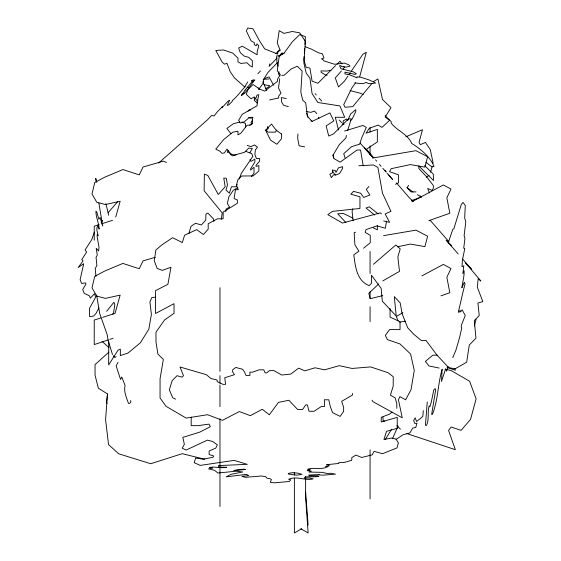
<?xml version="1.0" encoding="UTF-8"?>
<svg xmlns="http://www.w3.org/2000/svg" width="561" height="561" viewBox="0 0 561 561"><rect width="100%" height="100%" fill="white"/><g stroke="black" fill="none" stroke-linecap="round" stroke-linejoin="round"><path stroke-width="0.84" d="M245.48 126.891L245.487 123.497L241.91 121.968M390.077 308.508L390.056 317.077L400.049 321.769L400.028 329.637L389.636 329.559L385.344 335.366L387.413 339.601L399.993 343.935L410.596 354.04L414.27 370.484L411.038 389.607L405.617 399.797L399.916 396.641L398.443 399.783L402.258 417.812L372.939 401.669L372.02 400.203M108.75 341.495L108.659 364.945L118.048 350.127L120.363 349.18L120.335 355.604L128.055 353.002L140.341 342.841L148.84 329.181L151.393 314.426L149.92 301.986L151.758 297.603L155.748 297.141M297.954 133.939L297.674 138.202L299.111 145.853L304.658 146.863M304.097 56.528L303.866 59.985L306.159 67.292L309.917 68.091L312.084 81.1L317.877 83.294L335.611 65.574M304.328 53.064L304.616 48.737M304.904 44.41L305.415 36.626L299.728 34.614L292.33 41.78L283.915 53.379L279.224 56.093L277.281 70.791L280.276 74.564L277.506 79.283L277.506 81.345L264.687 91.127L259.561 89.024L253.032 84.501L247.759 89.816L246.314 94.325L251.019 98.806L254.336 96.892L254.336 98.827L256.216 97.747L257.001 95.005L258.761 94.795L257.148 102.684L257.148 105.706L242.268 114.297L238.649 120.299L240.262 123.02L244.259 121.912L248.747 117.957L252.338 117.179L252.338 123.553L249.778 125.033L247.015 125.376L240.83 133.202L237.976 134.85L237.976 131.218L232.857 132.158L223.573 139.654L215.782 149.135L219.779 151.119L222.03 153.342L224.372 152.922L227.016 149.1L230.255 153.784L234.526 155.004L244.526 152.304L248.761 148.083L252.303 148.455L249.883 152.718M108.855 352.161L95.054 364.601L95.054 375.169L98.35 388.191L107.516 393.969L105.587 419.628L108.525 444.593L118.764 453.807L150.748 463.73L182.171 453.681L204.751 459.249M427.258 401.992L425.42 425.287L426.521 425.378C429.502 419.151 427.117 412.328 429.228 405.855L429.81 406.746L431.248 402.363L433.73 390.063L435.112 388.57L435.652 389.965L431.64 414.446L432.384 414.425C438.197 399.951 437.769 384.061 442.131 369.264L441.507 381.459L445.672 368.759L446.57 371.214L448.106 366.543M423.303 410.624L422.819 416.423L416.606 421.514L415.154 417.833L413.667 420.448L414.719 423.429L416.991 423.204L415.722 427.531L412.805 428.001L409.895 432.91L403.289 434.663L396.094 439.326M107.516 393.969L106.52 401.893L107.088 403.464M279.715 78.729L278.508 88.021L281.019 93.126L278.691 96.05L278.691 97.979L269.582 99.942M221.293 219.316L222.198 212.878L204.12 190.768L204.379 174.099L207.801 175.432L218.278 194.464L225.164 186.771L223.769 178.089L226.272 178.23L227.478 184.955L225.964 190.074L229.4 193.131L231.455 186.799L236.23 186.75L237.128 184.394M225.718 211.637L226.111 209.071L229.526 207.1L227.317 203.489L228.909 196.757L233.376 190.172L237.773 187.633M386.55 221.027L385.351 228.278L377.069 225.838L366.038 229.575L365.127 232.331L370.253 235.368L370.239 242.766L363.514 248.228M448.176 243.053L452.79 229.344L453.835 228.867L461.324 204.435L462.965 202.437L465.293 205.41L464.669 217.977L465.798 221.988L464.115 235.55L464.936 238.537L463.709 248.207L464.803 248.425L462.397 260.325L462.012 266.699L463.793 265.816L462.874 273.642L464.115 270.704C464.445 276.573 462.46 282.162 461.857 287.814L464.354 282.211L465.069 283.936C462.488 293.319 460.693 302.821 458.239 312.161L459.34 312.14L459.992 310.184L460.595 311.916L462.159 309.791L465.251 315.562L461.752 324.23L461.142 326.86L461.745 327.975L459.754 336.831L456.03 349.833L452.832 357.638M254.715 98.161L254.196 100.496L257.541 102.979M359.713 76.633L366.333 52.257L362.918 54.228L351.305 71.177M346.446 135.467L345.864 137.985L339.279 144.626L332.869 155.425L333.949 158.56L340.162 162.171L357.034 150.032L360.548 150.06L363.212 165.853M474.333 325.948L476.114 319.377M115.734 217.023L120.152 201.266L105.447 204.506L96.808 202.297L91.997 193.973L94.732 182.549L104.697 177.206L122.866 169.562L139.219 174.892L143.076 166.996L163.384 161.14L166.428 162.55M269.813 63.884L269.105 66.394L277.043 57.993M430.532 172.255L432.201 166.47M188.931 233.495L190.999 226.349L195.501 223.292L201.406 224.947L205.761 220.08L205.908 214.169L207.822 213.047L213.545 218.979L213.909 221.357M279.062 71.843L278.431 73.94L280.009 75.945M352.841 208.685L352.098 211.146L353.072 220.768M347.673 130.44L351.27 118.855L348.507 118.834L333.585 133.848L328.725 136.035L326.144 125.916L333.774 120.959L329.896 112.894L312.063 121.414L307.393 116.211L305.682 102.908L302.645 100.11L300.815 92.046L302.141 71.093L297.372 66.205L291.159 68.961L284.09 75.314L281.727 75.335M94.332 232.233L91.731 239.659L85.048 250.024L86.703 251.945L81.78 259.596L83.091 260.788L78.175 267.562L83.729 263.656L80.111 279.757L81.654 283.508L85.44 282.849L85.945 284.09L82.705 289.553L84.297 293.424L89.423 295.815L90.391 298.179L94.402 293.705L95.763 297.028L89.43 308.438L89.634 316.685L93.694 316.039L96.036 313.417L98.981 307.877M239.21 178.903L241.293 173.405L252.843 156.351L251.735 153.658L245.466 151.239M228.236 150.257L227.303 152.347L229.666 152.115M392.434 438.716L398.051 426.122M282.288 52.972L281.727 54.137L284.048 53.211M118.006 362.378L116.127 365.884L120.573 379.439L121.786 376.971L125.096 385.547C123.49 391.606 126.562 397.777 128.497 403.429L129.465 403.429L130.853 402.272L130.636 400.54M385.239 439.635L391.557 429.249M252.632 119.963L250.921 122.845L252.057 123.75M276.797 129.949L275.458 132.158L267.87 132.101L266.251 130.103M408.604 185.382L407.111 187.767L410.954 191.883L416.038 191.883M247.745 81.934L245.536 85.426L245.788 85.931C241.251 90.735 237.415 96.359 232.359 100.559L232.261 101.289L228.944 104.816L227.205 105.433L229.694 100.237L228.222 100.987L222.037 107.677L222.647 106.401L217.619 111.464L214 116.022L211.756 115.314L207.668 119.661L158.602 163.069M347.911 76.121L344.524 81.064L338.521 86.92L335.296 77.951L341.39 70.952M348.879 74.711L350.33 72.593M355.415 82.909L351.6 88.484L343.711 104.683L345.05 107.256L352.743 106.639L371.922 83.449M101.099 222.465L102.544 220.368M258.677 89.465L263.046 83.407L263.719 79.248L267.877 72.53L277.379 62.636M251.433 176.561L254.021 173.076L254.021 167.227L250.613 170.095L250.613 168.798L254.883 161.961L254.883 159.191L251.097 161.379L249.94 159.429M108.063 212.78L117.614 201.743M277.036 54.01L278.109 52.657M106.618 311.334L113.897 302.274L114.83 304.539L113.518 313.185L112.544 314.321M275.893 53.744L279.364 50.027L279.708 50.63M248.088 111.225L249.098 109.998L250.767 109.984M368.928 186.462L366.291 189.541L369.888 194.983L363.717 197.465L360.667 193.236L353.465 191.371L350.828 194.197L359.966 196.799L359.938 208.482L332.456 211.364L327.848 214.667L342.455 223.047L380.288 212.885L381.501 213.923M343.052 69.045L344.713 67.131M257.899 73.701L260.486 70.952M342.14 124.717L343.199 123.623L343.199 120.917L346.509 119.009L347.652 120.566L350.653 113.932L355.779 109.661L355.779 111.576L352.147 119.065L350.471 120.671M278.887 56.121L281.952 53.007M336.831 64.354L339.896 61.303L342.035 63.891M378.668 283.964L368.801 293.375L370.225 298.711L382.686 295.598M373.472 264.273L395.863 244.968L400.224 248.853L397.833 256.98L399.495 271.377L382.791 280.9M392.104 412.076L389.411 414.2L381.235 417.342L381.235 421.991L397.237 417.342L397.237 428.331L386.564 431.325L383.934 439.508L391.48 438.05L395.919 439.046L398.38 442.776L396.985 447.895L382.546 453.716L374.145 451.325L372.167 454.866L361.747 457.488L355.891 455.118L351.775 457.65L351.775 460.272L343.858 462.587L338.844 462.587L338.823 463.442L326.53 464.718L326.516 465.139L329.335 465.286L328.157 466.415L325.682 466.45L327.273 467.011C321.32 469.859 314.167 467.257 307.849 469.066L307.835 469.76L310.303 469.767L307.183 470.665L311.32 471.121L309.027 472.089L321.916 472.348L327.336 473.484L330.962 473.274L335.471 474.136L323.059 475.153L319.349 474.971L319.356 474.536L308.929 475.041L308.915 475.798L317.673 475.812L318.83 476.226L316.194 476.731L305.401 476.878L304.195 478.084L309.812 478.056L313.213 478.863C305.836 480.903 298.2 476.352 290.584 478.589L288.564 479.227L290.717 479.851L289.273 481.485L274.364 482.839L270.248 482.271L271.44 479.585L269.799 478.589L267.078 478.274L265.549 476.605L261.363 476.001L245.36 477.334L241.882 476.359L248.733 475.623L246.419 474.368L226.188 476.864L231.048 474.354L242.717 471.962L236.181 471.198L217.878 473.021L214.618 470.321L208.489 468.849L212.752 468.077L209.534 467.432C215.228 466.345 220.943 468.568 226.63 467.271L218.432 467.068L218.467 465.574L247.261 464.354L234.133 460.378L200.207 465.399L194.218 462.678L195.628 458.021L203.061 459.164L212.956 457.327L213.769 456.002L209.155 454.557L209.155 451.009L215.775 448.092L217.352 444.873L212.619 441.451L207.388 440.133L186.154 450.041L182.234 448.19L184.359 444.277L182.83 437.363L199.842 432.096L210.326 426.683L209.036 424.123L197.858 425.666L191.196 425.666L191.196 417.082M249.827 125.362L252.422 123.357M426.409 177.262L429.137 175.242M365.786 149.731L377.343 141.926L377.343 129.395L366.038 133.209L369.285 128.28L378.198 125.082L381.985 127.41L389.6 120.292L385.141 117.067L390.989 107.705L382.49 99.451L377.911 78.954L373.563 81.464M116.127 356.642L114.851 357.483L113.434 355.73M265.388 130.433L268.235 128.672L267.366 126.555M402.819 312.659L396.255 316.544L398.142 320.829M301.608 528.778L294.378 532.95L294.378 478.582M265.788 88.61L268.544 87.074L269.624 85.672L264.014 84.711M411.942 201.743L443.344 184.955L450.988 189.085L446.851 197.816L449.824 213.236L428.807 220.69M421.9 275.886L443.344 264.42L450.988 268.551L446.851 277.281L449.824 292.702L440.932 295.857M395.491 184.331L398.527 182.795L398.527 174.864L389.544 171.659L391.136 168.693L410.4 164.597L424.894 167.143L427.629 156.757L415.967 150.678L372.595 158.034M405.722 136.863L422.489 129.717L419.018 142.417L420.336 144.633L425.462 142.445L430.294 149.654L433.155 163.16M321.804 101.085L319.041 98.203M253.986 79.711L251.23 80.735L253.151 82.018M241.945 94.171L244.757 93.126M411.297 200.684L420.28 197.43L420.28 195.845M355.632 232.177L354.145 232.71L354.903 244.806L358.9 251.202L353.802 254.869C355.295 266.293 356.733 280.773 369.089 285.647L371.431 283.347L371.452 275.192L381.164 288.396L382.329 301.208L396.241 316.039L394.292 296.629L400.182 302.905L402.153 313.858L407.714 327.806L413.702 334.202L421.514 340.695L425.946 340.331L436.921 355.071L448.674 367.602L455.069 368.808L466.668 362.266L469.269 345.029L475.952 338.213L474.297 320.612L479.22 315.541L477.909 303.024L482.825 301.629L477.271 287.106L478.26 278.445L480.889 281.096L465.237 262.471L471.57 269.448L471.366 268.971L462.608 259.07M253.025 117.375L250.767 118.161L248.754 117.508M264.301 78.575L269.035 76.941L273.656 85.216M108.182 339.931L94.227 344.573L94.227 320.065L100.882 317.919M109.823 339.384L113.105 338.297M99.22 224.603L94.227 226.209L94.227 240.213M101.716 223.797L112.537 220.319M102.551 317.386L115.033 313.368L120.152 295.121L105.447 298.361L96.808 296.152L91.997 287.828L94.732 276.405L104.697 271.061L122.866 263.418L139.219 268.747L143.076 260.851L155.264 257.338M344.524 131.036L362.918 125.44L366.333 127.41L361.614 138.027L359.713 144.142L351.6 146.631L343.711 153.707L345.05 157.837M236.3 154.808L232.408 155.867L230.592 154.359L229.975 152.865M239.631 122.074L233.397 123.722L226.854 128.434L230.957 133.707M397.833 246.735L410.4 244.063L424.894 246.616L427.629 236.23L415.967 230.143L383.535 235.641M399.607 322.119L405.47 321.194M330.948 70.398L326.376 71.065L321.088 70.854L321.088 72.299L325.583 75.041L327.175 75.139M358.816 165.768L373.563 164.969L377.911 167.48L382.49 193.265L390.989 211.329L385.141 213.937L389.6 222.317L383.675 221.006M263.102 79.29L268.908 79.017M280.647 55.707L276.629 55.897L276.952 62.054L278.004 66.184M257.85 100.195L256.461 100.209L255.143 97.979M437.18 355.169L432.854 355.169L425.371 361.431L429.011 365.961L439.172 368.058M354.896 82.818L359.931 83.589L363.507 83.484L366.221 82.362C368.998 84.802 372.448 83.14 375.639 82.986L369.096 79.935L361.305 77.355L357.006 76.815L357.013 77.825L349.419 74.711L344.959 73.912L344.952 72.152L355.085 74.424L356.431 73.757L353.395 71.899L340.906 68.715L339.538 65.602L341.018 65.756L341.677 66.563L343.255 66.962L343.248 66.422L346.039 67.138L349.973 66.149L348.76 64.824L344.335 63.07L334.566 64.27L323.809 60.861L323.802 60.293L321.474 58.835L323.985 57.951L322.337 53.779L318.403 52.776L311.334 49.102L305.121 46.717M247.071 87.214L248.761 87.481M306.215 111.569L310.948 112.333L314.419 111.064L316.797 113.595M286.327 98.547L281.292 97.579L281.636 102.088L283.466 105.173L288.389 106.73M445.097 369.278L451.023 370.498L469.613 381.249L476.114 398.85L470.546 419.383L461.121 430.35L451.135 427.019L448.576 430.392L455.336 449.698L406.473 433.45M350.092 90.616L360.933 93.385L363.191 94.627M384.692 421.143L383.086 420.701L382.967 417.103M247.142 145.362L250.949 146.624L254.505 144.941L257.471 147.157L255.437 149.85L254.834 154.52L256.447 158.567L259.624 158.539L259.624 161.119L256.033 165.229L256.033 166.435L258.887 165.565L258.88 171.021L253.235 175.902L241.56 176.014L237.801 179.772L236.462 185.207L238.306 189.744L235.445 189.772L234.098 198.517L237.366 199.982L237.359 203.278L223.159 212.065L223.152 218.776L217.359 218.832L208.201 223.727L208.194 229.176L203.426 234.498L196.666 229.631L184.611 235.199L182.311 242.576L172.613 237.703L161.82 244.933L155.902 249.961L154.268 260.627L157.108 268.361L162.234 270.374L170.965 267.267L167.907 284.308L155.551 290.661L155.523 313.508L174.036 303.662L174.029 313.333L164.562 319.959L155.986 332.168L155.979 342.014L157.914 354.138L163.349 359.468L160.074 378.654L160.053 397.959L166.035 406.311L186.203 418.113L207.563 414.712L222.444 420.336L239.358 411.543L250.367 415.673L262.239 409.257L269.322 414.789L278.508 402.363L288.894 400.266L297.653 409.502L302.554 409.537L305.752 404.846L307.372 404.853L308.992 411.255L314.041 411.29L321.313 406.529L324.398 406.55L324.412 399.755L328.753 399.783L330.415 406.977L332.589 412.637L340.148 416.402L343.634 411.395L343.641 407.419L341.649 401.332L352.441 395.091L352.336 393.373M447.054 367.476L455.336 370.225L454.775 368.619M311.046 120.748L312.638 121.407M352.862 218.047L343.388 213.503L337.694 213.797L345.864 222.514M373.395 227.899L377.343 229.8L377.343 225.62M175.607 399.166L172.676 397.686L169.338 389.797L172.199 380.596L177.031 375.681L182.157 377.174L183.475 375.66L180.004 367.006L206.357 374.664L210.901 378.514L217.079 380L217.142 381.613L222.913 384.334L225.564 384.334L224.765 377.749L234.435 374.706L232.626 371.789L232.626 369.881L235.746 367.462L242.534 369.243L244.498 371.95L246.006 375.407L249.897 375.407L249.897 372.139L252.667 372.139L259.182 369.818L263.705 369.818L265.185 372.89L266.636 372.89L269.497 370.625L273.887 370.625L281.776 375.029L290.752 374.068L298.683 368.135L304.819 370.828L315.079 367.792L324.609 369.825L339.23 365.674L352.105 368.451L370.583 366.908L388.037 372.672L393.226 376.712L393.226 385.996L390.421 395.21L395.119 397.798L396.816 403.632L396.816 408.366M300.885 528.778L308.115 532.95L305.619 497.263L305.619 476.436M413.085 192.037L406.963 187.493M417.391 194.646L421.704 197.255M378.198 213.937L369.285 206.848L366.038 208.026L374.685 215.087M244.526 86.808L234.526 77.965L230.255 71.808L227.016 63.386L224.372 64.15L222.03 61.864L215.782 50.448L223.573 49.964L232.857 53.183L237.976 58.162L237.976 61.794L240.83 63.442L247.015 62.762L249.778 65.595L252.338 67.075L252.338 60.7L248.747 57.334L244.259 56.114L240.262 52.601L238.649 48.022L242.268 46.191L257.148 54.782L257.148 51.759L258.761 45.736L257.001 43.912L256.216 45.75L254.336 44.663L254.336 42.727L251.019 40.806L246.314 30.89L247.759 28.05L253.032 28.821L259.561 40.89L264.687 48.912L277.506 53.933L277.506 51.871L280.276 50.35L277.281 43.12L279.224 30.659L283.915 33.372L292.33 31.486L299.728 32.861L305.415 41.437L303.866 63.014L306.159 72.958L309.917 78.105L312.084 93.61L317.877 102.495L339.896 105.924L344.713 117.319L335.296 117.263L338.521 129.963M102.053 341.383L108.995 347.582M425.953 162.36L431.858 166.82L434.032 166.463C430.287 156.947 420.364 148.749 411.76 143.49C407.805 134.044 397.076 130.86 391.234 123.196L391.178 121.66L385.127 115.643M396.9 425.743L400.449 429.179M424.705 165.614L433.281 174.078L433.506 180.516L418.815 165.923L418.906 168.651L426.43 176.554L433.295 185.46L433.394 188.23L431.97 190.396L427.727 188.426L429.375 192.907M451.696 245.802L446.17 240.199L458.183 253.923M413.289 201.371L409.242 197.703L396.543 182.949M448.821 241.602L430.154 220.27M339.279 120.033L341.579 122.607M342.862 123.161L343.991 124.437M315.121 93.701L316.243 94.984M379.509 164.485L381.136 166.379M382.77 168.272L386.031 172.059M387.118 173.321L392.518 179.436L388.815 175.011M364.468 147.564L372.525 157.136L360.134 143.111M367.076 149.885L373.857 157.851M375.554 159.843L376.683 161.168M384.825 170.186L386.234 171.911M258.158 87.937L259.154 89.332M335.366 175.27L332.778 171.442L332.357 169.99M262.92 81.752L266.552 90.412M318.417 117.193L318.929 118.673M112.488 354.566L108.21 340.548L107.165 334.637L99.676 313.438L96.639 295.142M306.706 113.21L307.926 117.305M96.843 182.325L95.749 178.363L96.169 181.764M105.882 203.65L108.722 215.249M333.024 154.899L333.795 158.069M98.841 203.019L102.761 226.041L100.096 217.451L98.862 219.288L96.906 212.289L95.931 211.104C95.826 217.303 98.946 222.99 99.143 229.077L97.824 225.045L97.824 226.644L96.885 227.549L96.885 230.157L98.126 235.634L97.207 234.491L97.207 237.023L98.988 247.015L98.603 251.005L96.197 248.271L97.291 255.136L96.064 257.317L96.885 265.332L95.202 268.642L95.98 276.159M305.619 492.214L308.115 525.019M370.071 127.67L370.071 132.073M370.071 145.79L370.071 154.843M370.071 251.405L370.071 273.459M370.071 291.804L370.071 298.529M370.071 306.727L370.071 321.614M370.071 449.824L370.071 498.925M294.378 472.453L294.378 475.125M219.968 287.667L219.968 371.403M219.968 375.653L219.968 383.303M219.968 385.007L219.968 406.662M219.968 418.794L219.968 506.499M281.412 133.974L281.405 138.855L276.91 144.254L270.549 140.173L265.577 130.208L271.545 124.044L276.117 130.18L281.412 133.974M332.421 170.292L332.414 172.823L329.84 174.155L331.397 177.634L333.557 174.787L336.488 174.808L339.643 173.44L342.603 168.433L342.603 166.652L338.451 167.837L336.018 172.395L335.092 170.313L332.421 170.292M233.993 470.441L245.445 469.536L244.049 469.115L233.993 470.441M288.312 473.414L288.298 474.031L296.811 475.188L301.986 474.34L297.702 473.119L292.211 472.671L288.312 473.414M245.178 90.083L241.307 95.594C247.359 92.046 250.059 85.013 254.785 80.076L252.338 81.373L245.178 90.083"/></g></svg>
